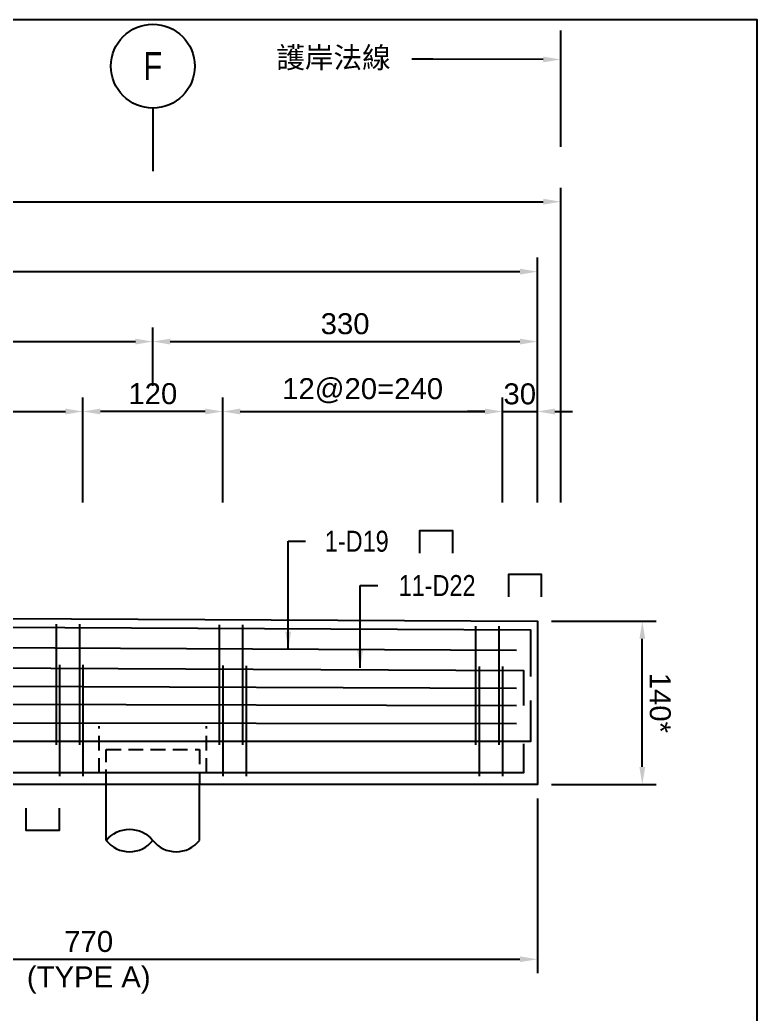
# Model space of a CAD drawing. Header units: millimetres. Extents: x 4668 to 40173, y -3560 to 14620.
# Drawn here: x 13570 to 14203, y -2756 to -1903 of the extents above; entities that cross this region are included whole.
import ezdxf
from ezdxf import colors
from ezdxf.entities.mleader import LeaderData, LeaderLine
from ezdxf.enums import TextEntityAlignment as Align
from ezdxf.math import Vec2, Vec3

# ---------------------------------------------------------------- set-up
doc = ezdxf.new("R2010")
doc.units = ezdxf.units.MM
doc.linetypes.add('DASHED', pattern=[19.05, 12.7, -6.35])
doc.layers.add('HB_0', color=7, linetype='Continuous', transparency=0.5)
for name, color, linetype in [('HB_DIM', 1, 'Continuous'), ('HB_SYMBOLS', 7, 'Continuous'), ('HB_TXT_CTEXT', 2, 'Continuous'), ('底圖', 7, 'Continuous'), ('鋼筋', 3, 'Continuous')]:
    doc.layers.add(name, color=color, linetype=linetype)
doc.styles.get("Standard").update_dxf_attribs({"font": 'arial.ttf'})
doc.dimstyles.new('60', dxfattribs={"dimscale": 6, "dimtxt": 3, "dimasz": 2.5, "dimexe": 2, "dimexo": 2, "dimgap": 1, "dimtad": 1, "dimdec": 0, "dimdsep": 46, "dimtxsty": 'Standard', "dimcen": 0, "dimclrd": 1, "dimclre": 1, "dimclrt": 2, "dimadec": 0, "dimazin": 0, "dimtfac": 1, "dimtdec": 0, "dimtix": 1, "dimtmove": 2, "dimatfit": 3, "dimfxl": 1, "dimtolj": 1, "dimtzin": 0, "dimarcsym": 0})

# ---------------------------------------------------------------- blocks, each defined once
blk = doc.blocks.new('gr_t')
at = {"layer": 'HB_SYMBOLS', "color": 4, "linetype": 'Continuous'}
blk.add_line((0, -6), (0, -15), dxfattribs=at)
blk.add_circle((0, 0), 6, dxfattribs=at)
at = {"layer": 'HB_SYMBOLS', "color": 4, "linetype": 'Continuous', "width": 0.8}
blk.add_attdef('A', text='', height=4.5, dxfattribs=at).set_placement((0, 0), align=Align.MIDDLE)
blk = doc.blocks.new('*D340')
at = {"layer": 'Defpoints', "color": 0}
for p in [(14014.07, -2118.61), (11034.07, -2328.61), (14014.07, -2328.61)]:
    blk.add_point(p, dxfattribs=at)
at = {"layer": 'HB_DIM', "color": 1, "lineweight": -2}
for p, q in [((11034.07, -2316.61), (11034.07, -2106.61)), ((14014.07, -2316.61), (14014.07, -2106.61)), ((11049.07, -2118.61), (13999.07, -2118.61))]:
    blk.add_line(p, q, dxfattribs=at)
at = {"layer": 'HB_DIM', "color": 1}
for points in [[(11049.07, -2116.11), (11049.07, -2121.11), (11034.07, -2118.61)], [(13999.07, -2121.11), (13999.07, -2116.11), (14014.07, -2118.61)]]:
    blk.add_solid(points, dxfattribs=at)
at = {"layer": 'HB_DIM', "color": 2, "insert": (12524.07, -2103.42), "char_height": 18, "attachment_point": 5}
blk.add_mtext('\\A1;2980', dxfattribs=at)
blk = doc.blocks.new('*D345')
at = {"layer": 'Defpoints', "color": 0}
for p in [(13244.07, -2558.61), (14014.07, -2558.61), (14014.07, -2708.61)]:
    blk.add_point(p, dxfattribs=at)
at = {"layer": 'HB_DIM', "color": 1, "lineweight": -2}
for p, q in [((13244.07, -2570.61), (13244.07, -2720.61)), ((14014.07, -2570.61), (14014.07, -2720.61)), ((13259.07, -2708.61), (13999.07, -2708.61))]:
    blk.add_line(p, q, dxfattribs=at)
at = {"layer": 'HB_DIM', "color": 1}
for points in [[(13259.07, -2706.11), (13259.07, -2711.11), (13244.07, -2708.61)], [(13999.07, -2711.11), (13999.07, -2706.11), (14014.07, -2708.61)]]:
    blk.add_solid(points, dxfattribs=at)
at = {"layer": 'HB_DIM', "color": 2, "char_height": 18, "attachment_point": 5}
for s, insert in [('\\A1;770', (13629.07, -2693.42)), ('\\A1;(TYPE A)', (13629.07, -2726.4))]:
    blk.add_mtext(s, dxfattribs=dict(at, insert=insert))
blk = doc.blocks.new('*D346')
at = {"layer": 'Defpoints', "color": 0}
for p in [(14034.07, -2058.61), (11034.07, -2328.61), (14034.07, -2328.61)]:
    blk.add_point(p, dxfattribs=at)
at = {"layer": 'HB_DIM', "color": 1, "lineweight": -2}
for p, q in [((11034.07, -2316.61), (11034.07, -2046.61)), ((14034.07, -2316.61), (14034.07, -2046.61)), ((11049.07, -2058.61), (14019.07, -2058.61))]:
    blk.add_line(p, q, dxfattribs=at)
at = {"layer": 'HB_DIM', "color": 1}
for points in [[(11049.07, -2056.11), (11049.07, -2061.11), (11034.07, -2058.61)], [(14019.07, -2061.11), (14019.07, -2056.11), (14034.07, -2058.61)]]:
    blk.add_solid(points, dxfattribs=at)
at = {"layer": 'HB_DIM', "color": 2, "insert": (12534.07, -2043.42), "char_height": 18, "attachment_point": 5}
blk.add_mtext('\\A1;3000', dxfattribs=at)
blk = doc.blocks.new('*D348')
at = {"layer": 'Defpoints', "color": 0}
for p in [(13984.07, -2238.61), (13744.07, -2328.61), (13984.07, -2328.61)]:
    blk.add_point(p, dxfattribs=at)
at = {"layer": 'HB_DIM', "color": 1, "lineweight": -2}
for p, q in [((13744.07, -2316.61), (13744.07, -2226.61)), ((13984.07, -2316.61), (13984.07, -2226.61)), ((13759.07, -2238.61), (13969.07, -2238.61))]:
    blk.add_line(p, q, dxfattribs=at)
at = {"layer": 'HB_DIM', "color": 1}
for points in [[(13759.07, -2236.11), (13759.07, -2241.11), (13744.07, -2238.61)], [(13969.07, -2241.11), (13969.07, -2236.11), (13984.07, -2238.61)]]:
    blk.add_solid(points, dxfattribs=at)
at = {"layer": 'HB_DIM', "color": 2, "insert": (13864.07, -2220.81), "char_height": 18, "attachment_point": 5}
blk.add_mtext('\\A1;12@20=240', dxfattribs=at)
blk = doc.blocks.new('*D363')
at = {"layer": 'Defpoints', "color": 0}
for p in [(14014.07, -2238.61), (13984.07, -2328.61), (14014.07, -2328.61)]:
    blk.add_point(p, dxfattribs=at)
at = {"layer": 'HB_DIM', "color": 1, "linetype": 'Continuous', "lineweight": -2}
for p, q in [((13984.07, -2316.61), (13984.07, -2226.61)), ((14014.07, -2316.61), (14014.07, -2226.61)), ((13969.07, -2238.61), (13954.07, -2238.61)), ((13984.07, -2238.61), (14014.07, -2238.61)), ((14029.07, -2238.61), (14044.07, -2238.61))]:
    blk.add_line(p, q, dxfattribs=at)
at = {"layer": 'HB_DIM', "color": 1}
for points in [[(13969.07, -2241.11), (13969.07, -2236.11), (13984.07, -2238.61)], [(14029.07, -2236.11), (14029.07, -2241.11), (14014.07, -2238.61)]]:
    blk.add_solid(points, dxfattribs=at)
at = {"layer": 'HB_DIM', "color": 2, "insert": (13998.92, -2223.61), "char_height": 18, "attachment_point": 5}
blk.add_mtext('\\A1;30', dxfattribs=at)
blk = doc.blocks.new('*D372')
at = {"layer": 'Defpoints', "color": 0}
for p in [(14014.07, -2418.61), (14104.07, -2418.61), (14014.07, -2558.61)]:
    blk.add_point(p, dxfattribs=at)
at = {"layer": 'HB_DIM', "color": 1, "lineweight": -2}
for p, q in [((14026.07, -2418.61), (14116.07, -2418.61)), ((14104.07, -2543.61), (14104.07, -2433.61)), ((14026.07, -2558.61), (14116.07, -2558.61))]:
    blk.add_line(p, q, dxfattribs=at)
at = {"layer": 'HB_DIM', "color": 1}
for points in [[(14106.57, -2433.61), (14101.57, -2433.61), (14104.07, -2418.61)], [(14101.57, -2543.61), (14106.57, -2543.61), (14104.07, -2558.61)]]:
    blk.add_solid(points, dxfattribs=at)
at = {"layer": 'HB_DIM', "color": 2, "insert": (14119.37, -2488.61), "char_height": 18, "attachment_point": 5, "rotation": 270}
blk.add_mtext('\\A1;140*', dxfattribs=at)
blk = doc.blocks.new('80cm直樁')
at = {"layer": 'HB_0', "color": 252, "linetype": 'DASHED'}
for p, q in [((-46, -20), (-46, 20)), ((46, -20), (46, 20))]:
    blk.add_line(p, q, dxfattribs=at)
at = {"layer": 'HB_0', "linetype": 'Continuous'}
for p, q in [((-40, -78.07), (-40, -30)), ((40, -78.07), (40, -30))]:
    blk.add_line(p, q, dxfattribs=at)
at = {"layer": 'HB_0', "color": 252, "linetype": 'DASHED'}
blk.add_lwpolyline([(-40, -30), (-40, 0), (40, 0), (40, -30)], dxfattribs=at)
at = {"layer": 'HB_0', "linetype": 'Continuous'}
for points in [[(-40, -78.07, -0.48), (0, -78.07, 0.48), (40, -78.07, 0.48)], [(-40, -78.07, 0.48), (0, -78.07, 0.48)]]:
    blk.add_lwpolyline(points, format="xyb", dxfattribs=at)
blk = doc.blocks.new('*D377')
at = {"layer": 'Defpoints', "color": 0}
for p in [(13624.07, -2238.61), (13624.07, -2328.61), (13744.07, -2328.61)]:
    blk.add_point(p, dxfattribs=at)
at = {"layer": 'HB_DIM', "color": 1, "lineweight": -2}
for p, q in [((13624.07, -2316.61), (13624.07, -2226.61)), ((13744.07, -2316.61), (13744.07, -2226.61)), ((13729.07, -2238.61), (13639.07, -2238.61))]:
    blk.add_line(p, q, dxfattribs=at)
at = {"layer": 'HB_DIM', "color": 1}
for points in [[(13639.07, -2236.11), (13639.07, -2241.11), (13624.07, -2238.61)], [(13729.07, -2241.11), (13729.07, -2236.11), (13744.07, -2238.61)]]:
    blk.add_solid(points, dxfattribs=at)
at = {"layer": 'HB_DIM', "color": 2, "insert": (13684.07, -2223.42), "char_height": 18, "attachment_point": 5}
blk.add_mtext('\\A1;120', dxfattribs=at)
blk = doc.blocks.new('*D382')
at = {"layer": 'Defpoints', "color": 0}
for p in [(13624.07, -2238.61), (13244.07, -2328.61), (13624.07, -2328.61)]:
    blk.add_point(p, dxfattribs=at)
at = {"layer": 'HB_DIM', "color": 1, "lineweight": -2}
for p, q in [((13244.07, -2316.61), (13244.07, -2226.61)), ((13624.07, -2316.61), (13624.07, -2226.61)), ((13259.07, -2238.61), (13609.07, -2238.61))]:
    blk.add_line(p, q, dxfattribs=at)
at = {"layer": 'HB_DIM', "color": 1}
for points in [[(13259.07, -2236.11), (13259.07, -2241.11), (13244.07, -2238.61)], [(13609.07, -2241.11), (13609.07, -2236.11), (13624.07, -2238.61)]]:
    blk.add_solid(points, dxfattribs=at)
at = {"layer": 'HB_DIM', "color": 2, "insert": (13434.07, -2220.81), "char_height": 18, "attachment_point": 5}
blk.add_mtext('\\A1;19@20=380', dxfattribs=at)
blk = doc.blocks.new('*D394')
at = {"layer": 'Defpoints', "color": 0}
for p in [(13684.07, -2178.61), (13184.07, -2228.61), (13684.07, -2228.61)]:
    blk.add_point(p, dxfattribs=at)
at = {"layer": 'HB_DIM', "color": 1, "lineweight": -2}
for p, q in [((13184.07, -2216.61), (13184.07, -2166.61)), ((13684.07, -2216.61), (13684.07, -2166.61)), ((13199.07, -2178.61), (13669.07, -2178.61))]:
    blk.add_line(p, q, dxfattribs=at)
at = {"layer": 'HB_DIM', "color": 1}
for points in [[(13199.07, -2176.11), (13199.07, -2181.11), (13184.07, -2178.61)], [(13669.07, -2181.11), (13669.07, -2176.11), (13684.07, -2178.61)]]:
    blk.add_solid(points, dxfattribs=at)
at = {"layer": 'HB_DIM', "color": 2, "insert": (13434.07, -2163.42), "char_height": 18, "attachment_point": 5}
blk.add_mtext('\\A1;500', dxfattribs=at)
blk = doc.blocks.new('*D395')
at = {"layer": 'Defpoints', "color": 0}
for p in [(14014.07, -2178.61), (13684.07, -2228.61), (14014.07, -2328.61)]:
    blk.add_point(p, dxfattribs=at)
at = {"layer": 'HB_DIM', "color": 1, "lineweight": -2}
for p, q in [((13684.07, -2216.61), (13684.07, -2166.61)), ((14014.07, -2316.61), (14014.07, -2166.61)), ((13699.07, -2178.61), (13999.07, -2178.61))]:
    blk.add_line(p, q, dxfattribs=at)
at = {"layer": 'HB_DIM', "color": 1}
for points in [[(13699.07, -2176.11), (13699.07, -2181.11), (13684.07, -2178.61)], [(13999.07, -2181.11), (13999.07, -2176.11), (14014.07, -2178.61)]]:
    blk.add_solid(points, dxfattribs=at)
at = {"layer": 'HB_DIM', "color": 2, "insert": (13849.07, -2163.42), "char_height": 18, "attachment_point": 5}
blk.add_mtext('\\A1;330', dxfattribs=at)

msp = doc.modelspace()

# ---------------------------------------------------------------- linework, layer by layer
at = {"layer": 'Defpoints', "color": 241, "linetype": 'Continuous', "true_color": 0xf7abae}
msp.add_lwpolyline([(14202.575, -2887.61), (14202.575, -1902.61), (10665.575, -1902.61), (10665.575, -2887.61)], dxfattribs=at)
at = {"layer": 'HB_0', "color": 4, "linetype": 'Continuous'}
for p, q in [((11052.075, -2464.621), (13996.075, -2475.875)), ((13996.075, -2491.12), (11052.075, -2483.617)), ((11052.075, -2502.614), (13996.075, -2506.365))]:
    msp.add_line(p, q, dxfattribs=at)
at = {"layer": 'HB_0'}
msp.add_lwpolyline([(11034.075, -2413.66, -0.4156788), (11044.125, -2403.66), (14014.075, -2418.51), (14014.075, -2453.61), (14014.075, -2558.61), (11034.075, -2558.61), (11034.075, -2558.61)], format="xyb", close=True, dxfattribs=at)
at = {"layer": 'HB_0', "color": 4, "linetype": 'Continuous'}
msp.add_lwpolyline([(11052.075, -2428.655), (13996.075, -2443.465)], dxfattribs=at)
at = {"layer": 'HB_DIM'}
msp.add_line((14034.075, -2011.617), (14034.075, -1911.617), dxfattribs=at)
at = {"layer": 'HB_TXT_CTEXT', "linetype": 'Continuous'}
for points in [[(13941.364, -2360.096), (13941.364, -2340.973), (13912.96, -2340.973), (13912.96, -2360.096)], [(14017.634, -2397.51), (14017.634, -2378.387), (13989.23, -2378.387), (13989.23, -2397.51)], [(13603.698, -2579.049), (13603.698, -2598.171), (13575.294, -2598.171), (13575.294, -2579.049)]]:
    msp.add_lwpolyline(points, dxfattribs=at)
at = {"layer": '鋼筋'}
for points in [[(11040.112, -2451.141), (11040.312, -2411.141), (14008.075, -2425.98), (14008.075, -2465.973)], [(13601.075, -2420.945), (13601.075, -2524.61)], [(13621.075, -2421.045), (13621.075, -2524.61)], [(13741.075, -2421.645), (13741.075, -2524.61)], [(13761.075, -2421.745), (13761.075, -2524.61)], [(13961.075, -2422.75), (13961.075, -2524.61)], [(13981.075, -2422.85), (13981.075, -2524.61)], [(11046.075, -2476.17), (11046.075, -2446.17), (14002.075, -2460.951), (14002.075, -2490.951)], [(13604.075, -2455.96), (13604.075, -2551.61)], [(13624.075, -2456.06), (13624.075, -2551.61)], [(13744.075, -2456.66), (13744.075, -2551.61)], [(13764.075, -2456.76), (13764.075, -2551.61)], [(13964.075, -2457.428), (13964.075, -2551.61)], [(13984.075, -2457.529), (13984.075, -2551.61)], [(14008.075, -2486.61), (14008.075, -2521.61), (11040.075, -2521.61), (11040.075, -2486.61)], [(14002.075, -2523.61), (14002.075, -2548.61), (11046.075, -2548.61), (11046.075, -2523.61)]]:
    msp.add_lwpolyline(points, dxfattribs=at)

# ---------------------------------------------------------------- block references
at = {"layer": 'HB_0', "linetype": 'Continuous'}
msp.add_blockref('80cm直樁', (13684.075, -2528.61), dxfattribs=at)
at = {"layer": '底圖'}
ref = msp.add_blockref('gr_t', (13684.075, -1942.294), dxfattribs=dict(at, xscale=6.000000000000001, yscale=6.000000000000001, zscale=6.000000000000001))
ref.add_attrib('A', 'F', dxfattribs={"layer": 'HB_SYMBOLS', "color": 4, "linetype": 'Continuous', "height": 24, "width": 0.8}).set_placement((13684.075, -1942.294), align=Align.MIDDLE)

# ---------------------------------------------------------------- texts
at = {"layer": 'HB_TXT_CTEXT', "linetype": 'Continuous', "width": 0.8}
for s, p in [('1-D19', (13831.679, -2349.911)), ('11-D22', (13895.002, -2387.949))]:
    msp.add_text(s, height=18, rotation=360, dxfattribs=at).set_placement(p, align=Align.MIDDLE_LEFT)

# ---------------------------------------------------------------- dimensions: what is measured, and where the dimension line sits
at = {"layer": 'HB_DIM'}
for base, p1, p2, picture, middle in [((14034.075, -2058.61), (11034.075, -2328.61), (14034.075, -2328.61), '*D346', (12534.075, -2043.421)), ((14014.075, -2118.61), (11034.075, -2328.61), (14014.075, -2328.61), '*D340', (12524.075, -2103.421)), ((13684.075, -2178.61), (13184.075, -2228.61), (13684.075, -2228.61), '*D394', (13434.075, -2163.421)), ((14014.075, -2178.61), (13684.075, -2228.61), (14014.075, -2328.61), '*D395', (13849.075, -2163.421)), ((13624.075, -2238.61), (13744.075, -2328.61), (13624.075, -2328.61), '*D377', (13684.075, -2223.421))]:
    dim = msp.add_linear_dim(base=base, p1=p1, p2=p2, angle=0, dimstyle='60', dxfattribs=at)
    dim.commit()
    dim.dimension.update_dxf_attribs({"geometry": picture, "text_midpoint": middle})
for base, p1, p2, angle, text, picture, middle in [((13624.075, -2238.61), (13244.075, -2328.61), (13624.075, -2328.61), 0, '19@20=<>', '*D382', (13434.075, -2220.811)), ((13984.075, -2238.61), (13744.075, -2328.61), (13984.075, -2328.61), 0, '12@20=<>', '*D348', (13864.075, -2220.811)), ((14104.075, -2418.61), (14014.075, -2558.61), (14014.075, -2418.61), 90, '<>*', '*D372', (14119.372, -2488.61)), ((14014.075, -2708.61), (13244.075, -2558.61), (14014.075, -2558.61), 0, '<>\\X(TYPE A)', '*D345', (13629.075, -2693.421))]:
    dim = msp.add_linear_dim(base=base, p1=p1, p2=p2, angle=angle, text=text, dimstyle='60', dxfattribs=at)
    dim.commit()
    dim.dimension.update_dxf_attribs({"geometry": picture, "text_midpoint": middle})
at = {"layer": 'HB_DIM', "linetype": 'Continuous'}
dim = msp.add_linear_dim(base=(14014.075, -2238.61), p1=(13984.075, -2328.61), p2=(14014.075, -2328.61), angle=0, dimstyle='60', dxfattribs=at)
dim.commit()
dim.dimension.update_dxf_attribs({"geometry": '*D363', "text_midpoint": (13998.919, -2223.61), "dimtype": 160})

# ---------------------------------------------------------------- leaders
for points in [[(13800.25, -2442.408), (13800.096, -2349.911), (13815.096, -2349.911)], [(13861.936, -2458.58), (13862.002, -2387.949), (13877.002, -2387.949)]]:
    msp.add_leader(points, dimstyle='60', dxfattribs=at)
at = {"layer": 'HB_DIM'}
ml = msp.add_multileader_mtext('Standard', dxfattribs=at)
ml.set_content('護岸法線', color=2)
ml.set_leader_properties(color=1)
ml.build(insert=Vec2(0, 0))
ml.multileader.update_dxf_attribs({"dogleg_length": 3, "arrow_head_size": 15, "scale": 6})
ctx = ml.context
ctx.base_point, ctx.scale, ctx.char_height, ctx.arrow_head_size, ctx.landing_gap_size, ctx.plane_origin = Vec3(13773.904, -1936.617), 6, 18, 15, 18, Vec3(14034.075, -1911.617)
ctx.text_align_type = 2
notes = []
notes.append((ctx, [(0, (1, 1, 0), (13924.204, -1936.259), (-1, 0), 18, [(0, [(14034.075, -1936.617)], 0, [])])]))
ctx.mtext.insert, ctx.mtext.alignment, ctx.mtext.flow_direction = Vec3(13888.204, -1925.929), 3, 5
for ctx, leaders in notes:
    for number, flags, end, landing, length, lines in leaders:
        leader = LeaderData()
        leader.index, (leader.has_last_leader_line, leader.has_dogleg_vector, leader.attachment_direction) = number, flags
        leader.last_leader_point, leader.dogleg_vector, leader.dogleg_length = Vec3(end), Vec3(landing), length
        for number, points, colour, breaks in lines:
            line = LeaderLine()
            line.index, line.vertices, line.color, line.breaks = number, Vec3.list(points), colors.encode_raw_color(colour), breaks
            leader.lines.append(line)
        ctx.leaders.append(leader)

doc.saveas('drawing.dxf')
